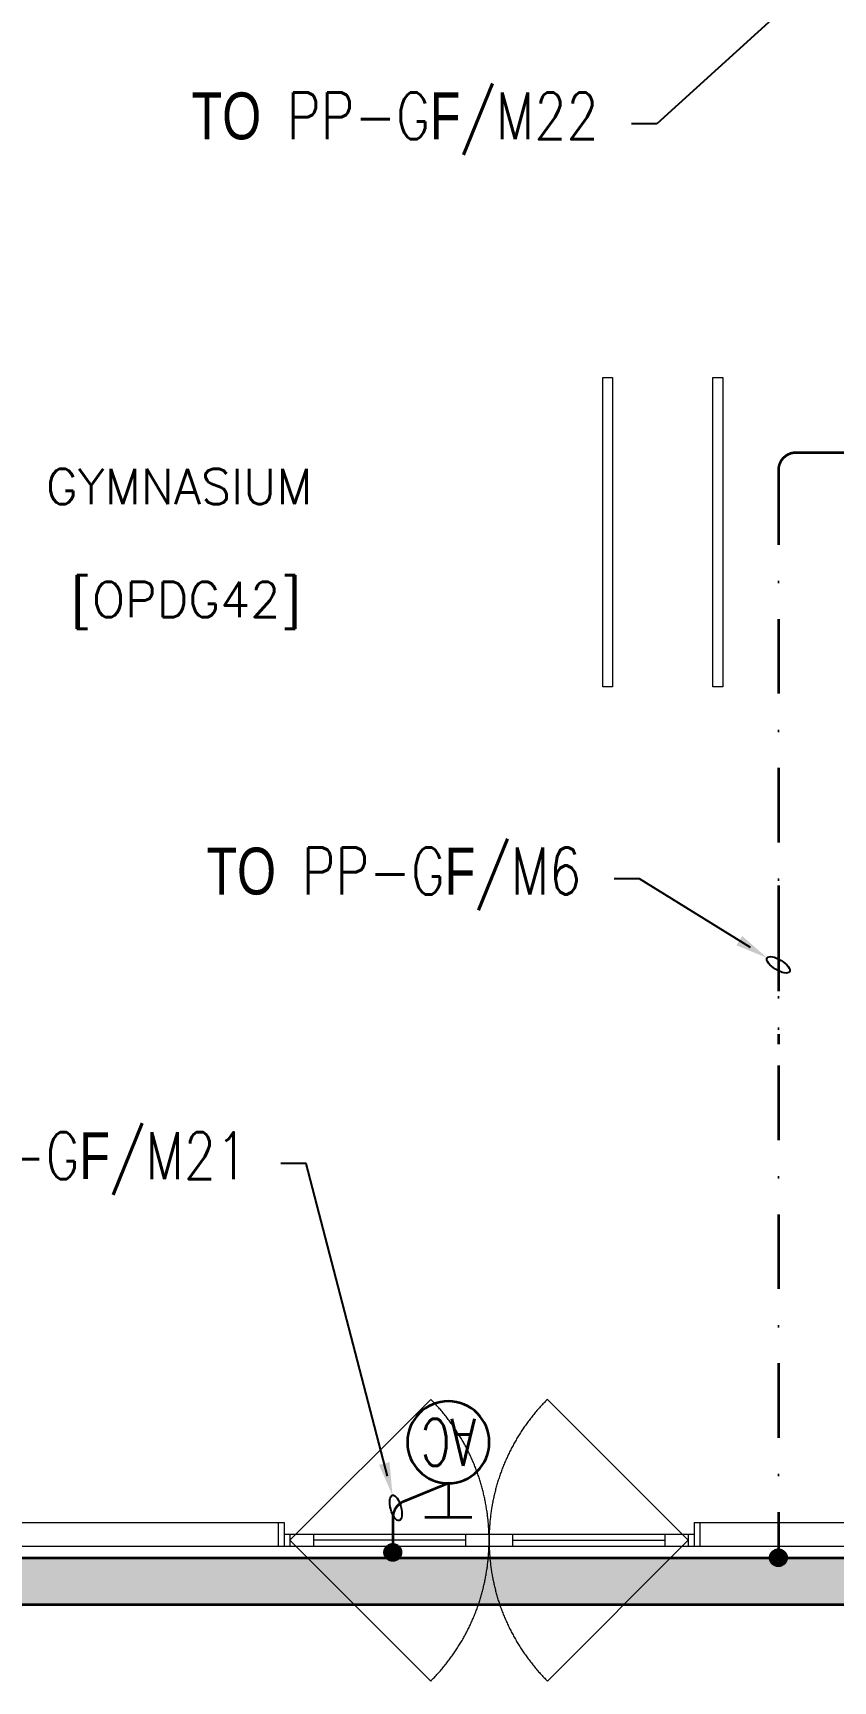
# Model space of a CAD drawing. Header units: inches. Extents: x -12418 to 242017, y -29325 to 19878.
# Drawn here: x 42371 to 45786, y -1523 to 5510 of the extents above; entities that cross this region are included whole.
import ezdxf
from ezdxf import colors
from ezdxf.entities.mleader import LeaderData, LeaderLine
from ezdxf.enums import TextEntityAlignment as Align
from ezdxf.math import Vec2, Vec3

# ---------------------------------------------------------------- set-up
doc = ezdxf.new("R2010")
doc.units = ezdxf.units.IN
doc.header["$LTSCALE"] = 25
doc.header["$MEASUREMENT"] = 0
for name, pattern in [('00-Ground Floor$0$DASHED', [0.75, 0.5, -0.25]), ('DASHDOT', [25.4, 12.7, -6.35, 0, -6.35]), ('HIDDEN', [9.525, 6.35, -3.175])]:
    doc.linetypes.add(name, pattern=pattern)
doc.layers.get('0').update_dxf_attribs({"color": 8})
for name, color, linetype, lineweight in [('00-Ground Floor$0$72_EGR_BASE_TEXT', 252, 'Continuous', 5), ('00-Ground Floor$0$Aluminum', 251, 'Continuous', 5), ('00-Ground Floor$0$LOADING', 253, 'Continuous', 5), ('00-Ground Floor$0$Walls', 251, 'Continuous', 5), ('E-LITE-CIRC', 6, 'Continuous', 25), ('E-LITE-CLNG-CNDT', 6, 'DASHDOT', 35), ('E-POWR-CIRC-NUMB', 6, 'Continuous', 25), ('E-POWR-CLNG-CNDT', 6, 'DASHDOT', 35), ('E-POWR-FLOR-CNDT', 6, 'HIDDEN', 25), ('E-POWR-WALL @ 100', 4, 'Continuous', 35), ('T-CABL-TRAY', 60, 'Continuous', 35)]:
    doc.layers.add(name, color=color, linetype=linetype, lineweight=lineweight)
doc.layers.add('E-POWR-IDEN', color=101, linetype='Continuous')
doc.styles.add('00-Ground Floor$0$SIMPLEX', font='SIMPLEX.shx', dxfattribs={"height": 150})
doc.styles.add('DC_Simplex', font='SIMPLEX.shx', dxfattribs={"width": 0.7})

# ---------------------------------------------------------------- blocks, each defined once
blk = doc.blocks.new('00-Ground Floor$0$PARALLEL BARS')
at = {"layer": '00-Ground Floor$0$LOADING'}
for points in [[(-939485.1, -375615.7), (-939443.5, -375615.7), (-939443.5, -376935.4), (-939485.1, -376935.4)], [(-939014.7, -375615.7), (-938973, -375615.7), (-938973, -376935.4), (-939014.7, -376935.4)]]:
    blk.add_lwpolyline(points, close=True, dxfattribs=at)
blk = doc.blocks.new('00-Ground Floor')
at = {"layer": '00-Ground Floor$0$Aluminum', "linetype": '00-Ground Floor$0$DASHED', "ltscale": 300}
for p, q in [((43467.9, -922.4, 0), (44069, -321.4, 0)), ((45167.9, -922.4, 0), (44566.9, -321.4, 0)), ((43467.9, -922.4, 0), (44069, -1523.5, 0)), ((45167.9, -922.4, 0), (44566.9, -1523.5, 0))]:
    blk.add_line(p, q, dxfattribs=at)
at = {"layer": '00-Ground Floor$0$Aluminum'}
for p, q in [((43417.9, -847.4, 0), (43442.9, -847.4, 0)), ((43442.9, -847.4, 0), (43442.9, -947.4, 0)), ((43442.9, -897.4, 0), (45192.9, -897.4, 0)), ((43467.9, -897.4, 0), (43467.9, -947.4, 0)), ((43567.9, -897.4, 0), (43567.9, -947.4, 0)), ((44217.9, -897.4, 0), (44217.9, -947.4, 0)), ((44317.9, -897.4, 0), (44317.9, -947.4, 0)), ((44417.9, -897.4, 0), (44417.9, -947.4, 0)), ((45067.9, -897.4, 0), (45067.9, -947.4, 0)), ((45167.9, -897.4, 0), (45167.9, -947.4, 0)), ((45192.9, -847.4, 0), (45192.9, -947.4, 0)), ((45192.9, -847.4, 0), (45217.9, -847.4, 0)), ((43417.9, -947.4, 0), (45217.9, -947.4, 0)), ((44217.9, -922.4, 0), (43567.9, -922.4, 0)), ((44417.9, -922.4, 0), (45067.9, -922.4, 0))]:
    blk.add_line(p, q, dxfattribs=at)
at = {"layer": '00-Ground Floor$0$Aluminum', "linetype": '00-Ground Floor$0$DASHED', "ltscale": 300}
for centre, start, end in [((43467.9, -922.4, 0), 315, 45), ((45167.9, -922.4, 0), 135, 225)]:
    blk.add_arc(centre, 850, start, end, dxfattribs=at)
at = {"layer": '00-Ground Floor$0$Walls'}
for p, q in [((37177.9, -847.4, 0), (43417.9, -847.4, 0)), ((43417.9, -847.4, 0), (43417.9, -947.4, 0)), ((45217.9, -847.4, 0), (45935.8, -847.4)), ((45217.9, -847.4, 0), (45217.9, -947.4, 0)), ((17732.9, -947.4, 0), (43417.9, -947.4, 0)), ((45217.9, -947.4, 0), (45935.8, -947.4))]:
    blk.add_line(p, q, dxfattribs=at)
at = {"layer": '00-Ground Floor$0$LOADING'}
blk.add_blockref('00-Ground Floor$0$PARALLEL BARS', (984288.6, 379654.4), dxfattribs=at)
at = {"layer": '00-Ground Floor$0$72_EGR_BASE_TEXT', "char_height": 150, "attachment_point": 2, "style": '00-Ground Floor$0$SIMPLEX'}
for s, insert in [('GYMNASIUM', (42995.1, 3649.2, 0)), ('[OPDG42]', (43024.7, 3166.9))]:
    blk.add_mtext(s, dxfattribs=dict(at, insert=insert))
blk = doc.blocks.new('*U33')
for p, q in [((-1, 0), (1, 0)), ((0, -1.45), (0, 0))]:
    blk.add_line(p, q)
blk.add_circle((0, -3.2), 1.75)
at = {"layer": 'E-POWR-CIRC-NUMB', "style": 'DC_Simplex', "width": 0.7, "flags": 8}
blk.add_attdef('CIRCUIT', (3.364, 5.671), '', height=2, rotation=360, dxfattribs=at)
at = {"layer": 'E-POWR-IDEN', "style": 'DC_Simplex', "width": 0.7, "flags": 8}
blk.add_attdef('TYPE', text='', height=2, rotation=180, dxfattribs=at).set_placement((0, -3.2), align=Align.MIDDLE_CENTER)
blk = doc.blocks.new('ARR0W')
at = {"color": 45}
blk.add_ellipse((0, 0), major_axis=(0.4, 0), ratio=0.4, dxfattribs=at)
at = {"color": 45, "ltscale": 0.5}
blk.add_solid([(-1.4, 0.167), (-0.4, 0), (-1.4, -0.167)], dxfattribs=at)
blk = doc.blocks.new('*U42')
at = {"lineweight": 0}
h = blk.add_hatch(dxfattribs=at)
h.set_pattern_fill('HEX', color=253, scale=8, angle=180, style=0)
h.set_pattern_definition([(180, (-17177.167, -2e-10), (6e-13, -43.99409), [25.4, -50.8]), (300, (-17177.167, -2e-10), (38.1, 21.99705), [25.4, -50.8]), (240, (-17202.567, -2e-10), (38.1, -21.99705), [25.4, -50.8])])
h.paths.add_polyline_path([(-9515.4, 200), (-9515.4, 0), (0, 0), (0, 200)])
at = {"color": 0}
for p, q in [((0, 200), (-9515.4, 200)), ((-9515.4, 0), (-9515.4, 200)), ((0, 0), (0, 200)), ((0, 0), (-9515.4, 0))]:
    blk.add_line(p, q, dxfattribs=at)
blk = doc.blocks.new('A$C767e6835')
at = {"layer": 'T-CABL-TRAY', "linetype": 'Continuous', "rotation": 180}
blk.add_blockref('*U42', (18729.4, 1850), dxfattribs=at)

msp = doc.modelspace()

# ---------------------------------------------------------------- hatches: boundary and pattern name
at = {"layer": 'E-POWR-CLNG-CNDT'}
h = msp.add_hatch(color=256, dxfattribs=at)
h.dxf.hatch_style = 1
h.paths.add_polyline_path([(43871.9, -974.6, 1), (43941.9, -974.6, 1)])
h = msp.add_hatch(color=256, dxfattribs=at)
h.dxf.hatch_style = 1
h.paths.add_polyline_path([(45517.9, -997.4, 1), (45587.9, -997.4, 1)])

# ---------------------------------------------------------------- linework, layer by layer
msp.add_lwpolyline([(46529.2, 3718.1), (45627.9, 3718.1, 0.414214), (45552.9, 3643.1), (45552.9, -997.4)], format="xyb", dxfattribs=at)
msp.add_lwpolyline([(45552.9, 1871.5), (45552.9, 1194.4)], dxfattribs=at)
at = {"layer": 'E-POWR-CLNG-CNDT', "elevation": 0}
msp.add_lwpolyline([(44144, -679.6), (43953.6, -757.2, 0.304878), (43906.9, -826.6), (43906.9, -974.6)], format="xyb", dxfattribs=at)
at = {"layer": 'E-POWR-CLNG-CNDT'}
for centre in [(43906.9, -974.6, 0), (45552.9, -997.4)]:
    msp.add_circle(centre, 35, dxfattribs=at)

# ---------------------------------------------------------------- block references
at = {"layer": 'E-LITE-CLNG-CNDT'}
msp.add_blockref('00-Ground Floor', (0, 0), dxfattribs=at)
at = {"layer": 'E-POWR-FLOR-CNDT'}
msp.add_blockref('A$C767e6835', (20099.5, -2847.4, 0), dxfattribs=at)
at = {"layer": 'E-POWR-WALL @ 100'}
ref = msp.add_blockref('*U33', (44144, -824.6, 0), dxfattribs=dict(at, xscale=-100, yscale=100, zscale=100, rotation=180))
ref.add_attrib('TYPE', 'AC', dxfattribs={"layer": 'E-POWR-IDEN', "height": 200, "rotation": 180, "style": 'DC_Simplex', "width": 0.7, "flags": 8}).set_placement((44144, -504.6, 0), align=Align.MIDDLE_CENTER)

# ---------------------------------------------------------------- leaders
at = {"layer": 'E-LITE-CIRC'}
ml = msp.add_multileader_mtext('Standard', dxfattribs=at)
ml.set_content('{\\Fdc_el_romans|c0;\\W0.8;TO\\Fromans|c0; \\Fsimplex|c0;PP-G\\Fdc_el_romans|c0;F\\Fsimplex|c0;/M22}', color=256, style='DC_Simplex')
ml.set_leader_properties()
ml.set_arrow_properties(name='ARR0W')
ml.build(insert=Vec2(0, 0))
ml.multileader.update_dxf_attribs({"dogleg_length": 200, "arrow_head_size": 140, "scale": 100})
ctx = ml.context
ctx.base_point, ctx.scale, ctx.char_height, ctx.arrow_head_size, ctx.landing_gap_size, ctx.plane_origin, ctx.plane_x_axis, ctx.plane_y_axis = Vec3(42755.8, 5122.3, 0), 100, 200, 140, 140, Vec3(54039.4, 962.8, 0), Vec3(1, 0.000001, 0), Vec3(-0.000001, 1, 0)
ctx.text_align_type = 2
notes = []
notes.append((ctx, [(1, (1, 1, 0), (45034.1, 5122.3, 0), (-1, -0.000001, 0), 108.8, [(0, [(45919.6, 5925.7, 0)], 0, [])])]))
ctx.mtext.insert, ctx.mtext.text_direction, ctx.mtext.rotation, ctx.mtext.alignment, ctx.mtext.flow_direction = Vec3(44785.4, 5255.7, 0), Vec3(1, 0.000001, 0), 0.000001, 3, 5
ml = msp.add_multileader_mtext('Standard', dxfattribs=at)
ml.set_content('{\\Fdc_el_romans|c0;\\W0.8;TO\\Fromans|c0; \\Fsimplex|c0;PP-G\\Fdc_el_romans|c0;F\\Fsimplex|c0;/M6}', color=256, style='DC_Simplex')
ml.set_leader_properties()
ml.set_arrow_properties(name='ARR0W')
ml.build(insert=Vec2(0, 0))
ml.multileader.update_dxf_attribs({"dogleg_length": 200, "arrow_head_size": 140, "scale": 100})
ctx = ml.context
ctx.base_point, ctx.scale, ctx.char_height, ctx.arrow_head_size, ctx.landing_gap_size, ctx.plane_origin, ctx.plane_x_axis, ctx.plane_y_axis = Vec3(42842.1, 1899.6), 100, 200, 140, 140, Vec3(50315.5, -7399), Vec3(1, 0.000001, 0), Vec3(-0.000001, 1, 0)
ctx.text_align_type = 2
notes.append((ctx, [(1, (1, 1, 0), (44960.4, 1899.6), (-1, -0.000001, 0), 108.8, [(0, [(45552.9, 1532.9)], 0, [])])]))
ctx.mtext.insert, ctx.mtext.text_direction, ctx.mtext.rotation, ctx.mtext.alignment, ctx.mtext.flow_direction = Vec3(44711.6, 2033), Vec3(1, 0.000001, 0), 0.000001, 3, 5
ml = msp.add_multileader_mtext('Standard', dxfattribs=at)
ml.set_content('{\\Fdc_el_romans|c0;\\W0.8;TO\\Fromans|c0; \\Fsimplex|c0;PP-G\\Fdc_el_romans|c0;F\\Fsimplex|c0;/M21}', color=256, style='DC_Simplex')
ml.set_leader_properties()
ml.set_arrow_properties(name='ARR0W')
ml.build(insert=Vec2(0, 0))
ml.multileader.update_dxf_attribs({"dogleg_length": 200, "arrow_head_size": 140, "scale": 100})
ctx = ml.context
ctx.base_point, ctx.scale, ctx.char_height, ctx.arrow_head_size, ctx.landing_gap_size, ctx.plane_origin, ctx.plane_x_axis, ctx.plane_y_axis = Vec3(41327.9, 685.2, 0), 100, 200, 140, 140, Vec3(51984.9, 4914.7, 0), Vec3(1, -0.000001, 0), Vec3(0.000001, 1, 0)
ctx.text_align_type = 2
notes.append((ctx, [(1, (1, 1, 0), (43537.6, 685.2, 0), (-1, 0.000001, 0), 108.8, [(0, [(43919.7, -784.8, 0)], 0, [])])]))
ctx.mtext.insert, ctx.mtext.text_direction, ctx.mtext.rotation, ctx.mtext.alignment, ctx.mtext.flow_direction = Vec3(43288.9, 818.5, 0), Vec3(1, -0.000001, 0), 6.283185, 3, 5
for ctx, leaders in notes:
    for number, flags, end, landing, length, lines in leaders:
        leader = LeaderData()
        leader.index, (leader.has_last_leader_line, leader.has_dogleg_vector, leader.attachment_direction) = number, flags
        leader.last_leader_point, leader.dogleg_vector, leader.dogleg_length = Vec3(end), Vec3(landing), length
        for number, points, colour, breaks in lines:
            line = LeaderLine()
            line.index, line.vertices, line.color, line.breaks = number, Vec3.list(points), colors.encode_raw_color(colour), breaks
            leader.lines.append(line)
        ctx.leaders.append(leader)

doc.saveas('drawing.dxf')
